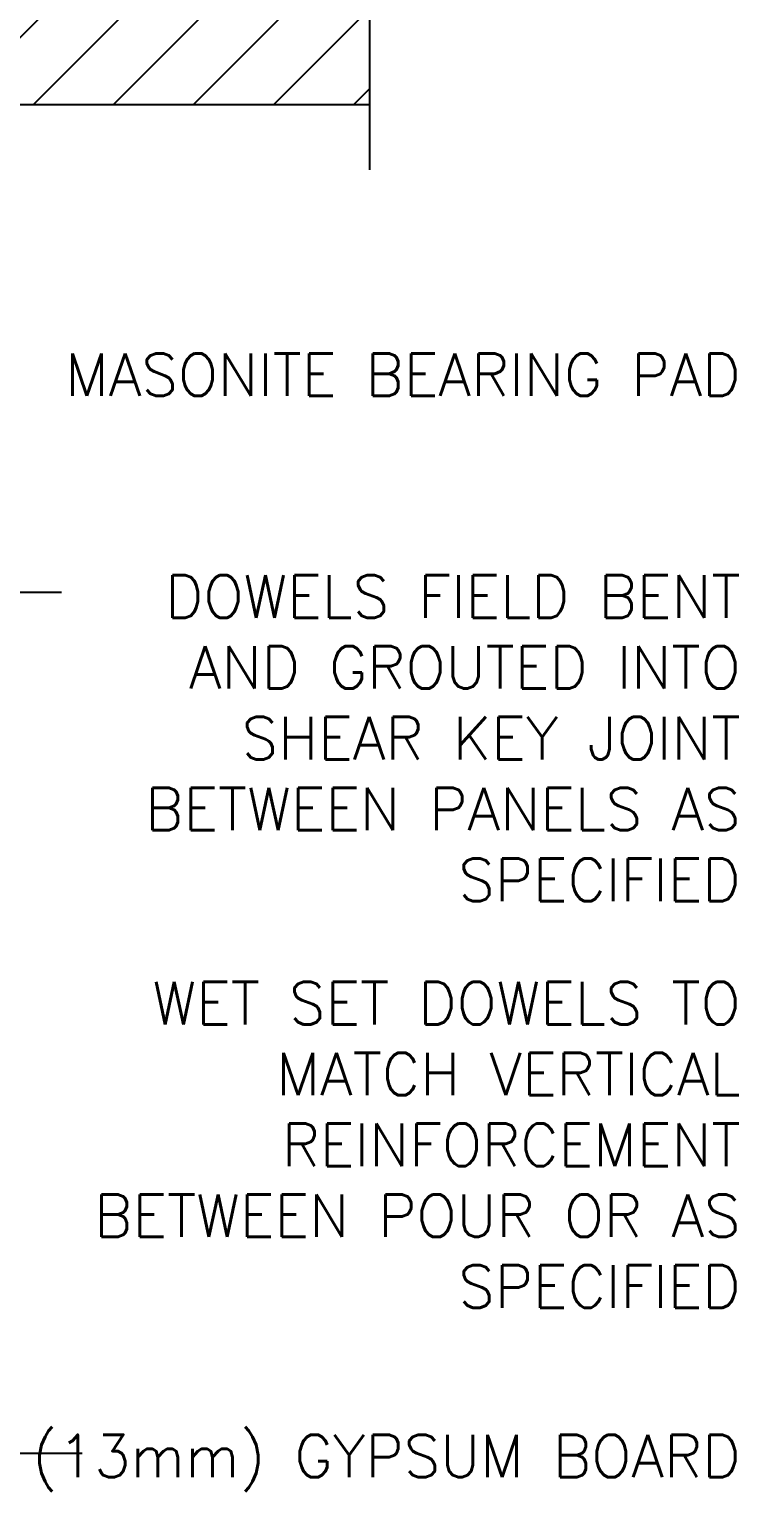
# Model space of a CAD drawing. Header units: inches. Extents: x 75 to 207, y 105 to 178.
# Drawn here: x 194.86 to 207.39, y 134.58 to 160.39 of the extents above; entities that cross this region are included whole.
import ezdxf

# ---------------------------------------------------------------- set-up
doc = ezdxf.new("R2010")
doc.units = ezdxf.units.IN
doc.header["$LTSCALE"] = 0.5
doc.header["$MEASUREMENT"] = 0
for name, color, linetype in [('HATCH', 12, 'Continuous'), ('line25', 2, 'Continuous'), ('LINE9', 9, 'Continuous'), ('TEXT', 4, 'Continuous')]:
    doc.layers.add(name, color=color, linetype=linetype)
doc.styles.add('DIM', font='romans.shx', dxfattribs={"width": 0.7})
doc.styles.add('ROMANS', font='romans.shx', dxfattribs={"height": 0.75})
doc.dimstyles.new('ext_12', dxfattribs={"dimscale": 12, "dimtxt": 0.09375, "dimasz": 0.09375, "dimexe": 0.09375, "dimexo": 0.0625, "dimgap": 0.0625, "dimtad": 1, "dimdec": 1, "dimzin": 3, "dimdsep": 46, "dimlunit": 4, "dimtxsty": 'DIM', "dimcen": 0.09, "dimdle": 0.09375, "dimclrt": 4, "dimadec": 0, "dimazin": 0, "dimtfac": 1, "dimtdec": 1, "dimtmove": 2, "dimatfit": 3, "dimfxl": 1, "dimfrac": 2, "dimtolj": 1, "dimtzin": 0, "dimarcsym": 0})

msp = doc.modelspace()

# ---------------------------------------------------------------- hatches: boundary and pattern name
at = {"layer": 'HATCH'}
h = msp.add_hatch(dxfattribs=at)
h.set_pattern_fill('ANSI31', color=256, scale=8, style=0)
h.set_pattern_definition([(45, (81.9776, 12.164), (-0.707107, 0.707107), [])])
h.paths.add_polyline_path([(182.656, 160.565), (182.656, 159.065), (200.87, 159.065), (200.87, 160.565)])

# ---------------------------------------------------------------- linework, layer by layer
at = {"layer": 'line25'}
msp.add_line((182.656, 159.065), (200.87, 159.065), dxfattribs=at)
at = {"layer": 'LINE9'}
msp.add_lwpolyline([(200.87, 172.683), (200.87, 166.526), (199.87, 165.526), (200.87, 165.526), (201.87, 165.526), (200.87, 164.526), (200.87, 157.914)], dxfattribs=at)

# ---------------------------------------------------------------- texts
at = {"layer": 'TEXT', "char_height": 0.75, "width": 13.61326, "attachment_point": 3, "style": 'ROMANS'}
for s, insert in [('\\A1;MASONITE BEARING PAD', (207.421, 154.672)), ('\\A1;DOWELS FIELD BENT AND GROUTED INTO SHEAR KEY JOINT BETWEEN PANELS AS SPECIFIED', (207.421, 150.758)), ('\\A1;WET SET DOWELS TO MATCH VERTICAL REINFORCEMENT BETWEEN POUR OR AS SPECIFIED', (207.421, 143.581)), ('\\A1;{\\H0.7x;\\S1/2;}" (13mm) GYPSUM BOARD', (207.421, 135.841))]:
    msp.add_mtext(s, dxfattribs=dict(at, insert=insert))

# ---------------------------------------------------------------- leaders
at = {"layer": 'TEXT'}
for points in [[(181.156, 153.678), (193.539, 150.457), (195.432, 150.457)], [(189.281, 135.263), (193.907, 135.263), (195.8, 135.263)]]:
    msp.add_leader(points, dimstyle='ext_12', override={"dimgap": 0.0625, "dimtad": 0}, dxfattribs=at)

doc.saveas('drawing.dxf')
